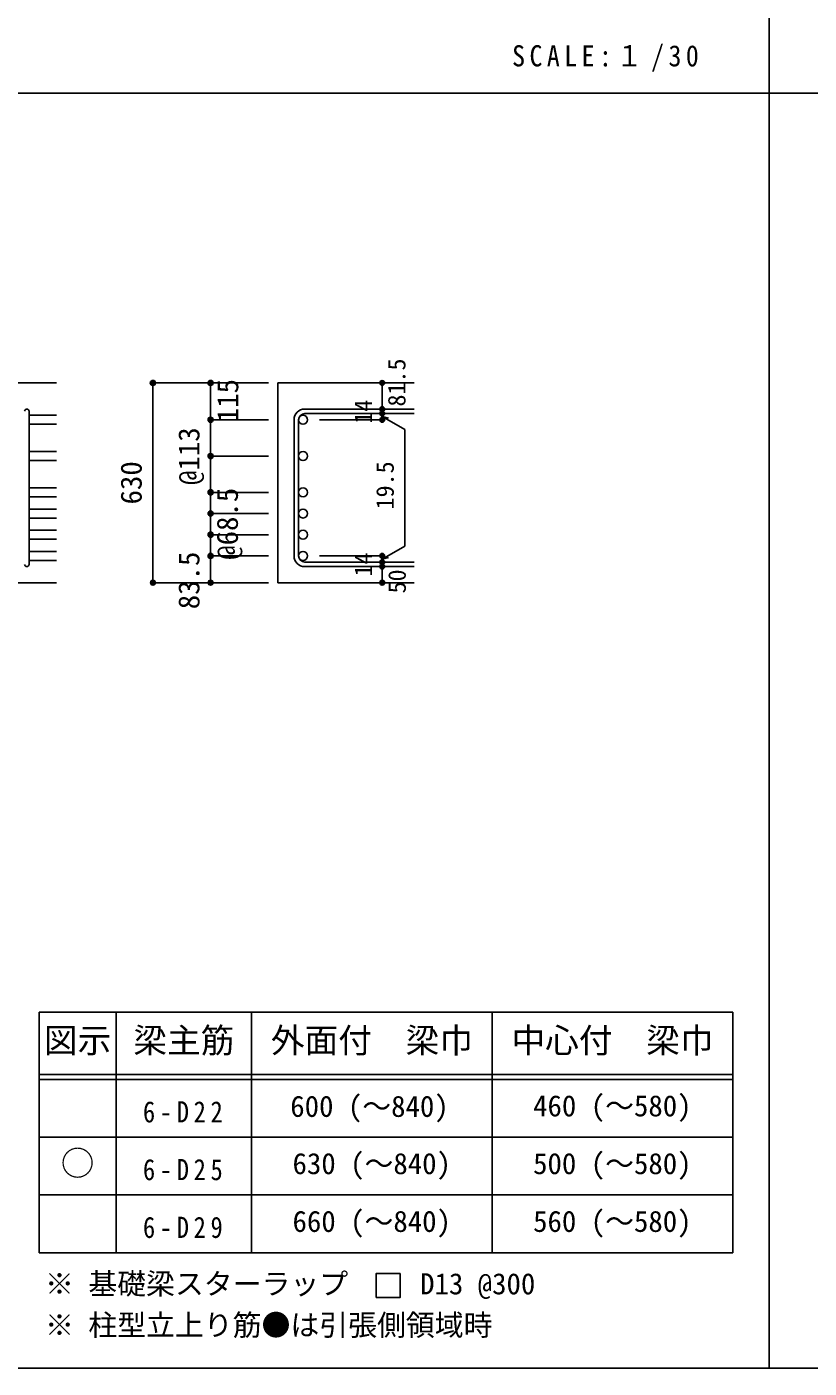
# Model space of a CAD drawing. Units: millimetres at full size, sheet at 1:30, with parts at other scales. Extents: x -5973 to 5954, y -4195 to 4201.
# Drawn here: x -3439 to -1000, y -4195 to -15 of the extents above; entities that cross this region are included whole.
import ezdxf
from ezdxf.enums import TextEntityAlignment as Align

# ---------------------------------------------------------------- set-up
doc = ezdxf.new("R2010")
doc.units = ezdxf.units.MM
doc.header["$LTSCALE"] = 30
doc.header["$PDMODE"] = 32
doc.header["$PDSIZE"] = 15
for name, color, linetype in [('0-1_躯体線', 2, 'Continuous'), ('0-5_基礎梁筋', 7, 'Continuous'), ('0-6_スタラップ筋', 7, 'Continuous'), ('0-D_寸法', 4, 'Continuous'), ('6-7_文字', 7, 'Continuous'), ('6-E_枠', 7, 'Continuous'), ('F-0_枠', 6, 'Continuous')]:
    doc.layers.add(name, color=color, linetype=linetype)
doc.styles.add('ＭＳ ゴシック', font='')
doc.styles.get('ＭＳ ゴシック').set_extended_font_data('MS Gothic')

msp = doc.modelspace()

# ---------------------------------------------------------------- linework, layer by layer
at = {"layer": '0-1_躯体線'}
for p, q in [((-3345.8, -1124.89), (-4845.8, -1124.89)), ((-2230.8, -1124.89), (-2655.8, -1124.89)), ((-2655.8, -1124.89), (-2655.8, -1747.39)), ((-3745.8, -1747.39), (-3345.8, -1747.39)), ((-2230.8, -1747.39), (-2655.8, -1747.39))]:
    msp.add_line(p, q, dxfattribs=at)
at = {"layer": '0-5_基礎梁筋'}
for p, q in [((-3431.8, -1225.82), (-3345.8, -1225.82)), ((-3431.8, -1253.82), (-3345.8, -1253.82)), ((-3431.8, -1338.86), (-3345.8, -1338.86)), ((-3431.8, -1366.86), (-3345.8, -1366.86)), ((-3431.8, -1451.89), (-3345.8, -1451.89)), ((-3431.8, -1479.89), (-3345.8, -1479.89)), ((-3431.8, -1517.89), (-3345.8, -1517.89)), ((-3431.8, -1545.89), (-3345.8, -1545.89)), ((-3431.8, -1583.89), (-3345.8, -1583.89)), ((-3431.8, -1611.89), (-3345.8, -1611.89)), ((-3431.8, -1649.89), (-3345.8, -1649.89)), ((-3431.8, -1677.89), (-3345.8, -1677.89))]:
    msp.add_line(p, q, dxfattribs=at)
at = {"layer": '0-5_基礎梁筋', "color": 3}
for centre in [(-2577.8, -1239.82), (-2577.8, -1352.86), (-2577.8, -1465.89), (-2577.8, -1531.89), (-2577.8, -1597.89), (-2577.8, -1663.89)]:
    msp.add_circle(centre, 14, dxfattribs=at)
at = {"layer": '0-6_スタラップ筋'}
for p, q in [((-2230.8, -1206.32), (-2572.3, -1206.32)), ((-3431.8, -1690.39), (-3431.8, -1213.32)), ((-2605.8, -1239.82), (-2605.8, -1663.89)), ((-2591.8, -1239.82), (-2591.8, -1663.89)), ((-2230.8, -1220.32), (-2572.3, -1220.32)), ((-2230.8, -1683.39), (-2572.3, -1683.39)), ((-2230.8, -1697.39), (-2572.3, -1697.39))]:
    msp.add_line(p, q, dxfattribs=at)
for centre, radius, start, end in [((-3438.8, -1213.32), 7, 0, 180), ((-2572.3, -1239.82), 33.5, 90, 180), ((-2572.3, -1239.82), 19.5, 90, 180), ((-2572.3, -1663.89), 33.5, 180, 270), ((-2572.3, -1663.89), 19.5, 180, 270), ((-3438.8, -1690.39), 7, 180, 0)]:
    msp.add_arc(centre, radius, start, end, dxfattribs=at)
at = {"layer": '0-D_寸法'}
for p, q in [((-3045.8, -1747.39), (-3045.8, -1124.89)), ((-3045.8, -1124.89), (-2865.8, -1124.89)), ((-3045.8, -1124.89), (-2865.8, -1124.89)), ((-3045.8, -1747.39), (-3045.8, -1124.89)), ((-2865.8, -1239.82), (-2865.8, -1124.89)), ((-2865.8, -1124.89), (-2685.8, -1124.89)), ((-2865.8, -1124.89), (-2685.8, -1124.89)), ((-2865.8, -1124.89), (-2865.8, -1239.82)), ((-2330.8, -1220.32), (-2330.8, -1206.32)), ((-2865.8, -1239.82), (-2685.8, -1239.82)), ((-2865.8, -1239.82), (-2685.8, -1239.82)), ((-2865.8, -1239.82), (-2865.8, -1403.36)), ((-2865.8, -1239.82), (-2865.8, -1388.89)), ((-2330.8, -1239.82), (-2526.89, -1239.82)), ((-2330.8, -1220.32), (-2330.8, -1239.82)), ((-2330.8, -1230.07), (-2311.48, -1235.25)), ((-2330.8, -1230.07), (-2260.74, -1270.52)), ((-2260.74, -1270.52), (-2260.74, -1633.2)), ((-2865.8, -1352.86), (-2685.8, -1352.86)), ((-2865.8, -1465.89), (-2685.8, -1465.89)), ((-2865.8, -1531.89), (-2685.8, -1531.89)), ((-2865.8, -1597.89), (-2685.8, -1597.89)), ((-2865.8, -1663.89), (-2685.8, -1663.89)), ((-2330.8, -1663.89), (-2526.89, -1663.89)), ((-2330.8, -1673.64), (-2260.74, -1633.2)), ((-2330.8, -1683.39), (-2330.8, -1663.89)), ((-2330.8, -1673.64), (-2311.48, -1668.47)), ((-2330.8, -1697.39), (-2330.8, -1683.39)), ((-2330.8, -1747.39), (-2330.8, -1697.39)), ((-3045.8, -1747.39), (-2865.8, -1747.39)), ((-2865.8, -1747.39), (-2685.8, -1747.39))]:
    msp.add_line(p, q, dxfattribs=at)
for points in [[(-2330.8, -1124.89), (-2330.8, -1206.32), (-2330.8, -1124.89)], [(-2865.8, -1403.36), (-2865.8, -1663.89), (-2865.8, -1747.39)]]:
    msp.add_lwpolyline(points, dxfattribs=at)
for centre, radius in [((-3045.8, -1124.89), 8), ((-3045.8, -1124.89), 7.2), ((-3045.8, -1124.89), 6.4), ((-3045.8, -1124.89), 5.6), ((-3045.8, -1124.89), 4.8), ((-3045.8, -1124.89), 4), ((-3045.8, -1124.89), 3.2), ((-3045.8, -1124.89), 2.4), ((-3045.8, -1124.89), 1.6), ((-3045.8, -1124.89), 0.8), ((-2865.8, -1124.89), 8), ((-2865.8, -1124.89), 7.2), ((-2865.8, -1124.89), 6.4), ((-2865.8, -1124.89), 5.6), ((-2865.8, -1124.89), 4.8), ((-2865.8, -1124.89), 4), ((-2865.8, -1124.89), 3.2), ((-2865.8, -1124.89), 2.4), ((-2865.8, -1124.89), 1.6), ((-2865.8, -1124.89), 0.8), ((-2330.8, -1124.89), 4), ((-2330.8, -1124.89), 3.6), ((-2330.8, -1124.89), 3.2), ((-2330.8, -1124.89), 2.8), ((-2330.8, -1124.89), 2.4), ((-2330.8, -1124.89), 2), ((-2330.8, -1124.89), 1.6), ((-2330.8, -1124.89), 1.2), ((-2330.8, -1124.89), 0.8), ((-2330.8, -1124.89), 0.4), ((-2330.8, -1206.32), 4), ((-2330.8, -1206.32), 3.6), ((-2330.8, -1206.32), 3.2), ((-2330.8, -1206.32), 2.8), ((-2330.8, -1206.32), 2.4), ((-2330.8, -1206.32), 2), ((-2330.8, -1206.32), 1.6), ((-2330.8, -1206.32), 1.2), ((-2330.8, -1206.32), 0.8), ((-2330.8, -1206.32), 0.4), ((-2865.8, -1239.82), 8), ((-2865.8, -1239.82), 7.2), ((-2865.8, -1239.82), 6.4), ((-2865.8, -1239.82), 5.6), ((-2865.8, -1239.82), 4.8), ((-2865.8, -1239.82), 4), ((-2865.8, -1239.82), 3.2), ((-2865.8, -1239.82), 2.4), ((-2865.8, -1239.82), 1.6), ((-2865.8, -1239.82), 0.8), ((-2330.8, -1220.32), 4), ((-2330.8, -1239.82), 4), ((-2330.8, -1220.32), 3.6), ((-2330.8, -1239.82), 3.6), ((-2330.8, -1220.32), 3.2), ((-2330.8, -1239.82), 3.2), ((-2330.8, -1220.32), 2.8), ((-2330.8, -1239.82), 2.8), ((-2330.8, -1220.32), 2.4), ((-2330.8, -1239.82), 2.4), ((-2330.8, -1220.32), 2), ((-2330.8, -1239.82), 2), ((-2330.8, -1220.32), 1.6), ((-2330.8, -1239.82), 1.6), ((-2330.8, -1220.32), 1.2), ((-2330.8, -1239.82), 1.2), ((-2330.8, -1220.32), 0.8), ((-2330.8, -1239.82), 0.8), ((-2330.8, -1220.32), 0.4), ((-2330.8, -1239.82), 0.4), ((-2865.8, -1352.86), 8), ((-2865.8, -1352.86), 7.2), ((-2865.8, -1352.86), 6.4), ((-2865.8, -1352.86), 5.6), ((-2865.8, -1352.86), 4.8), ((-2865.8, -1352.86), 4), ((-2865.8, -1352.86), 3.2), ((-2865.8, -1352.86), 2.4), ((-2865.8, -1352.86), 1.6), ((-2865.8, -1352.86), 0.8), ((-2865.8, -1465.89), 8), ((-2865.8, -1465.89), 7.2), ((-2865.8, -1465.89), 6.4), ((-2865.8, -1465.89), 5.6), ((-2865.8, -1465.89), 4.8), ((-2865.8, -1465.89), 4), ((-2865.8, -1465.89), 3.2), ((-2865.8, -1465.89), 2.4), ((-2865.8, -1465.89), 1.6), ((-2865.8, -1465.89), 0.8), ((-2865.8, -1531.89), 8), ((-2865.8, -1531.89), 7.2), ((-2865.8, -1531.89), 6.4), ((-2865.8, -1531.89), 5.6), ((-2865.8, -1531.89), 4.8), ((-2865.8, -1531.89), 4), ((-2865.8, -1531.89), 3.2), ((-2865.8, -1531.89), 2.4), ((-2865.8, -1531.89), 1.6), ((-2865.8, -1531.89), 0.8), ((-2865.8, -1597.89), 8), ((-2865.8, -1597.89), 7.2), ((-2865.8, -1597.89), 6.4), ((-2865.8, -1597.89), 5.6), ((-2865.8, -1597.89), 4.8), ((-2865.8, -1597.89), 4), ((-2865.8, -1597.89), 3.2), ((-2865.8, -1597.89), 2.4), ((-2865.8, -1597.89), 1.6), ((-2865.8, -1597.89), 0.8), ((-2865.8, -1663.89), 8), ((-2865.8, -1663.89), 7.2), ((-2865.8, -1663.89), 6.4), ((-2865.8, -1663.89), 5.6), ((-2865.8, -1663.89), 4.8), ((-2865.8, -1663.89), 4), ((-2865.8, -1663.89), 3.2), ((-2865.8, -1663.89), 2.4), ((-2865.8, -1663.89), 1.6), ((-2865.8, -1663.89), 0.8), ((-2330.8, -1663.89), 4), ((-2330.8, -1663.89), 3.6), ((-2330.8, -1663.89), 3.2), ((-2330.8, -1663.89), 2.8), ((-2330.8, -1663.89), 2.4), ((-2330.8, -1663.89), 2), ((-2330.8, -1663.89), 1.6), ((-2330.8, -1663.89), 1.2), ((-2330.8, -1663.89), 0.8), ((-2330.8, -1663.89), 0.4), ((-2330.8, -1683.39), 4), ((-2330.8, -1697.39), 4), ((-2330.8, -1683.39), 3.6), ((-2330.8, -1697.39), 3.6), ((-2330.8, -1683.39), 3.2), ((-2330.8, -1697.39), 3.2), ((-2330.8, -1683.39), 2.8), ((-2330.8, -1697.39), 2.8), ((-2330.8, -1683.39), 2.4), ((-2330.8, -1697.39), 2.4), ((-2330.8, -1683.39), 2), ((-2330.8, -1697.39), 2), ((-2330.8, -1683.39), 1.6), ((-2330.8, -1697.39), 1.6), ((-2330.8, -1683.39), 1.2), ((-2330.8, -1697.39), 1.2), ((-2330.8, -1683.39), 0.8), ((-2330.8, -1697.39), 0.8), ((-2330.8, -1683.39), 0.4), ((-2330.8, -1697.39), 0.4), ((-3045.8, -1747.39), 7.2), ((-3045.8, -1747.39), 6.4), ((-3045.8, -1747.39), 5.6), ((-3045.8, -1747.39), 4.8), ((-3045.8, -1747.39), 4), ((-3045.8, -1747.39), 3.2), ((-3045.8, -1747.39), 2.4), ((-3045.8, -1747.39), 1.6), ((-3045.8, -1747.39), 0.8), ((-2865.8, -1747.39), 7.2), ((-2865.8, -1747.39), 6.4), ((-2865.8, -1747.39), 5.6), ((-2865.8, -1747.39), 4.8), ((-2865.8, -1747.39), 4), ((-2865.8, -1747.39), 3.2), ((-2865.8, -1747.39), 2.4), ((-2865.8, -1747.39), 1.6), ((-2865.8, -1747.39), 0.8), ((-2330.8, -1747.39), 4), ((-2330.8, -1747.39), 3.6), ((-2330.8, -1747.39), 3.2), ((-2330.8, -1747.39), 2.8), ((-2330.8, -1747.39), 2.4), ((-2330.8, -1747.39), 2), ((-2330.8, -1747.39), 1.6), ((-2330.8, -1747.39), 1.2), ((-2330.8, -1747.39), 0.8), ((-2330.8, -1747.39), 0.4)]:
    msp.add_circle(centre, radius, dxfattribs=at)
at = {"layer": '0-D_寸法', "color": 7}
for p in [(-3045.8, -1124.89), (-2865.8, -1124.89), (-2330.8, -1124.89), (-2330.8, -1206.32), (-2865.8, -1239.82), (-2330.8, -1220.32), (-2330.8, -1239.82), (-2865.8, -1352.86), (-2865.8, -1465.89), (-2865.8, -1531.89), (-2865.8, -1597.89), (-2865.8, -1663.89), (-2330.8, -1663.89), (-2330.8, -1663.89), (-2330.8, -1683.39), (-2330.8, -1697.39), (-3045.8, -1747.39), (-2865.8, -1747.39), (-2330.8, -1747.39)]:
    msp.add_point(p, dxfattribs=at)
at = {"layer": '6-7_文字'}
msp.add_lwpolyline([(-2350.24, -3975.45), (-2275.24, -3975.45), (-2275.24, -3900.45), (-2350.24, -3900.45)], close=True, dxfattribs=at)
at = {"layer": '6-E_枠', "color": 3}
for p, q in [((-3400.52, -3085.43), (-3400.52, -3835.43)), ((-3400.52, -3085.43), (-1238, -3085.43)), ((-1238, -3085.43), (-1238, -3835.43)), ((-3400.52, -3835.43), (-1238, -3835.43))]:
    msp.add_line(p, q, dxfattribs=at)
at = {"layer": '6-E_枠'}
for p, q in [((-3160.52, -3085.43), (-3160.52, -3835.43)), ((-2738, -3085.43), (-2738, -3835.43)), ((-1988, -3085.43), (-1988, -3835.43)), ((-3400.52, -3280.43), (-1238, -3280.43)), ((-3400.52, -3295.43), (-1238, -3295.43)), ((-3400.52, -3475.43), (-1238, -3475.43)), ((-3400.52, -3655.43), (-1238, -3655.43))]:
    msp.add_line(p, q, dxfattribs=at)
at = {"layer": 'F-0_枠', "color": 2}
for p, q in [((-1124.64, 4201.15), (-1124.64, -4195.24)), ((-5972.88, -222.05), (3723.6, -222.05))]:
    msp.add_line(p, q, dxfattribs=at)
at = {"layer": 'F-0_枠'}
msp.add_line((5954.1, -4195.24), (-5972.88, -4195.24), dxfattribs=at)

# ---------------------------------------------------------------- texts
at = {"layer": '0-D_寸法', "style": 'ＭＳ ゴシック'}
for s, height, p in [('81.5', 54.99, (-2241.9, -1198.49)), ('115', 65.98, (-2759.7, -1247.45)), ('14', 54.99, (-2346.03, -1251.76)), ('@113', 65.98, (-2880.8, -1442.86)), ('630', 65.98, (-3060.8, -1503.64)), ('19.5', 54.99, (-2278.29, -1519.11)), ('@68.5', 65.98, (-2761.01, -1676.01)), ('83.5', 65.98, (-2880.8, -1830.19)), ('14', 54.99, (-2346.06, -1728.07)), ('50', 54.99, (-2240.8, -1780.89))]:
    msp.add_text(s, height=height, rotation=90, dxfattribs=at).set_placement(p, align=Align.BOTTOM_LEFT)
at = {"layer": '6-7_文字', "color": 2, "style": 'ＭＳ ゴシック'}
for s, p in [('図示', (-3385.52, -3235.43)), ('梁主筋', (-3106.76, -3235.43)), ('外面付\u3000梁巾', (-2678, -3235.43)), ('中心付\u3000梁巾', (-1928, -3235.43)), ('○', (-3333.02, -3617.93))]:
    msp.add_text(s, height=76.98, dxfattribs=at).set_placement(p, align=Align.BOTTOM_LEFT)
at = {"layer": '6-7_文字', "style": 'ＭＳ ゴシック'}
for s, p in [('600 (～840)', (-2617.53, -3431.92)), ('460 (～580)', (-1860.5, -3430.43)), ('630 (～840)', (-2610.5, -3610.43)), ('500 (～580)', (-1860.5, -3610.43)), ('660 (～840)', (-2610.5, -3790.43)), ('560 (～580)', (-1860.5, -3790.43)), ('※ 基礎梁スターラップ     D13 @300', (-3381.96, -3985.01)), ('※ 柱型立上り筋●は引張側領域時', (-3381.96, -4113.51))]:
    msp.add_text(s, height=65.98, dxfattribs=at).set_placement(p, align=Align.BOTTOM_LEFT)
at = {"layer": '6-7_文字', "color": 2, "insert": (-1925.98, -154.55), "char_height": 65.98, "attachment_point": 7, "style": 'ＭＳ ゴシック'}
msp.add_mtext('\\T1.34;\\W0.9;SCALE:１/30', dxfattribs=at)
at = {"layer": '6-7_文字', "char_height": 65.98, "attachment_point": 7, "style": 'ＭＳ ゴシック'}
for s, insert in [('\\T1.38;\\W0.85;6-D22', (-3076.76, -3430.43)), ('\\T1.38;\\W0.85;6-D25', (-3076.76, -3610.43)), ('\\T1.38;\\W0.85;6-D29', (-3076.76, -3790.43))]:
    msp.add_mtext(s, dxfattribs=dict(at, insert=insert))

doc.saveas('drawing.dxf')
